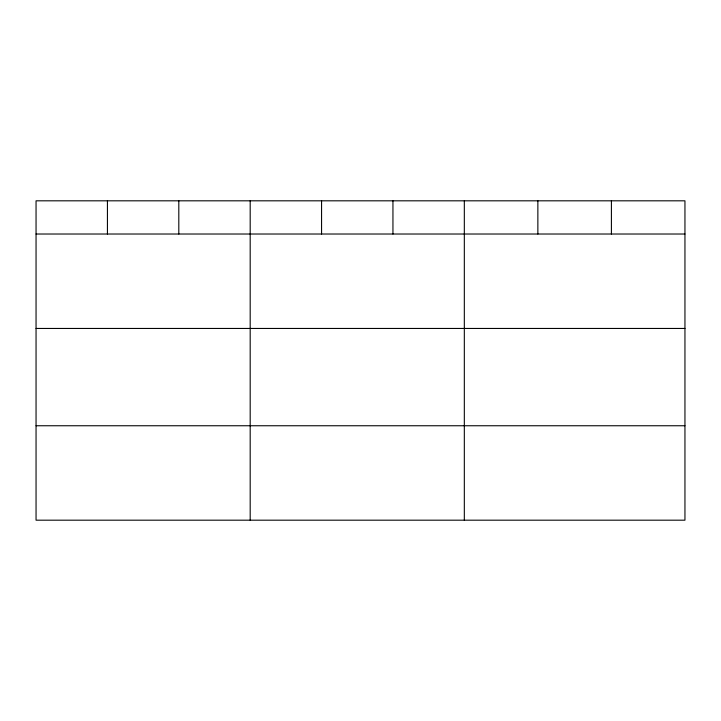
<?xml version="1.0" encoding="UTF-8"?>
<svg xmlns="http://www.w3.org/2000/svg" width="721" height="721" viewBox="0 0 721 721"><rect width="100%" height="100%" fill="white"/><g stroke="black" fill="none" stroke-linecap="round" stroke-linejoin="round"><path stroke-width="1.08" d="M684.95 328.452L684.95 200.817L36.05 200.817L36.05 520.183L684.95 520.183L684.95 328.452L36.05 328.452M36.05 234.019L684.95 234.019M36.05 425.75L684.95 425.75M611.408 200.817L611.408 234.019M537.866 200.817L537.866 234.019M464.324 200.817L464.324 520.183M392.945 200.817L392.945 234.019M321.566 200.817L321.566 234.019M250.187 200.817L250.187 520.183M178.808 200.817L178.808 234.019M107.429 200.817L107.429 234.019"/></g></svg>
